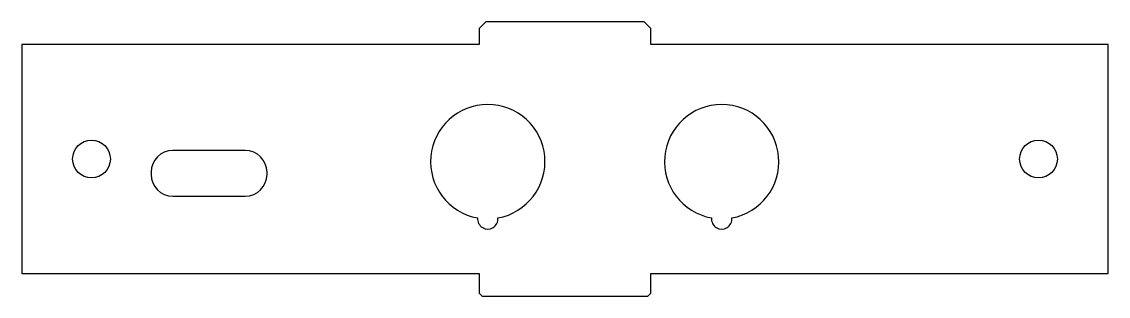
# Model space of a CAD drawing. Header units: millimetres. Extents: x 58.8 to 153.8, y 162.1 to 186.1.
import ezdxf

# ---------------------------------------------------------------- set-up
doc = ezdxf.new("R2010")
doc.units = ezdxf.units.MM
doc.layers.add('20', color=7, linetype='Continuous')

msp = doc.modelspace()

# ---------------------------------------------------------------- linework, layer by layer
at = {"layer": '20'}
for p, q in [((99.384, 186.133), (98.802, 185.552)), ((98.802, 185.552), (98.802, 184.133)), ((113.236, 186.133), (99.384, 186.133)), ((113.818, 185.552), (113.236, 186.133)), ((113.818, 184.133), (113.818, 185.552)), ((98.802, 184.133), (58.81, 184.133)), ((58.81, 184.133), (58.81, 164.133)), ((153.81, 184.133), (113.818, 184.133)), ((153.81, 164.133), (153.81, 184.133)), ((78.355, 174.878), (72.015, 174.878)), ((70.115, 172.978), (70.115, 172.778)), ((80.255, 172.778), (80.255, 172.978)), ((72.015, 170.878), (78.355, 170.878)), ((58.81, 164.133), (98.802, 164.133)), ((98.802, 164.133), (98.802, 162.408)), ((113.818, 164.133), (153.81, 164.133)), ((113.818, 162.408), (113.818, 164.133)), ((98.802, 162.408), (99.077, 162.133)), ((99.077, 162.133), (113.543, 162.133)), ((113.543, 162.133), (113.818, 162.408))]:
    msp.add_line(p, q, dxfattribs=at)
for centre in [(64.91, 174.133), (147.71, 174.133)]:
    msp.add_circle(centre, 1.65, dxfattribs=at)
for centre, radius, start, end in [((99.56, 173.9), 5, 280.23368, 259.73653), ((120.01, 173.901), 5, 280.24951, 259.75559), ((72.015, 172.978), 1.9, 90, 180), ((78.355, 172.978), 1.9, 0, 90), ((72.015, 172.778), 1.9, 180, 270), ((78.355, 172.778), 1.9, 270, 0), ((99.558, 168.902), 0.893, 175.01485, 4.95536), ((120.01, 168.902), 0.893, 174.93077, 5.07433)]:
    msp.add_arc(centre, radius, start, end, dxfattribs=at)

doc.saveas('drawing.dxf')
